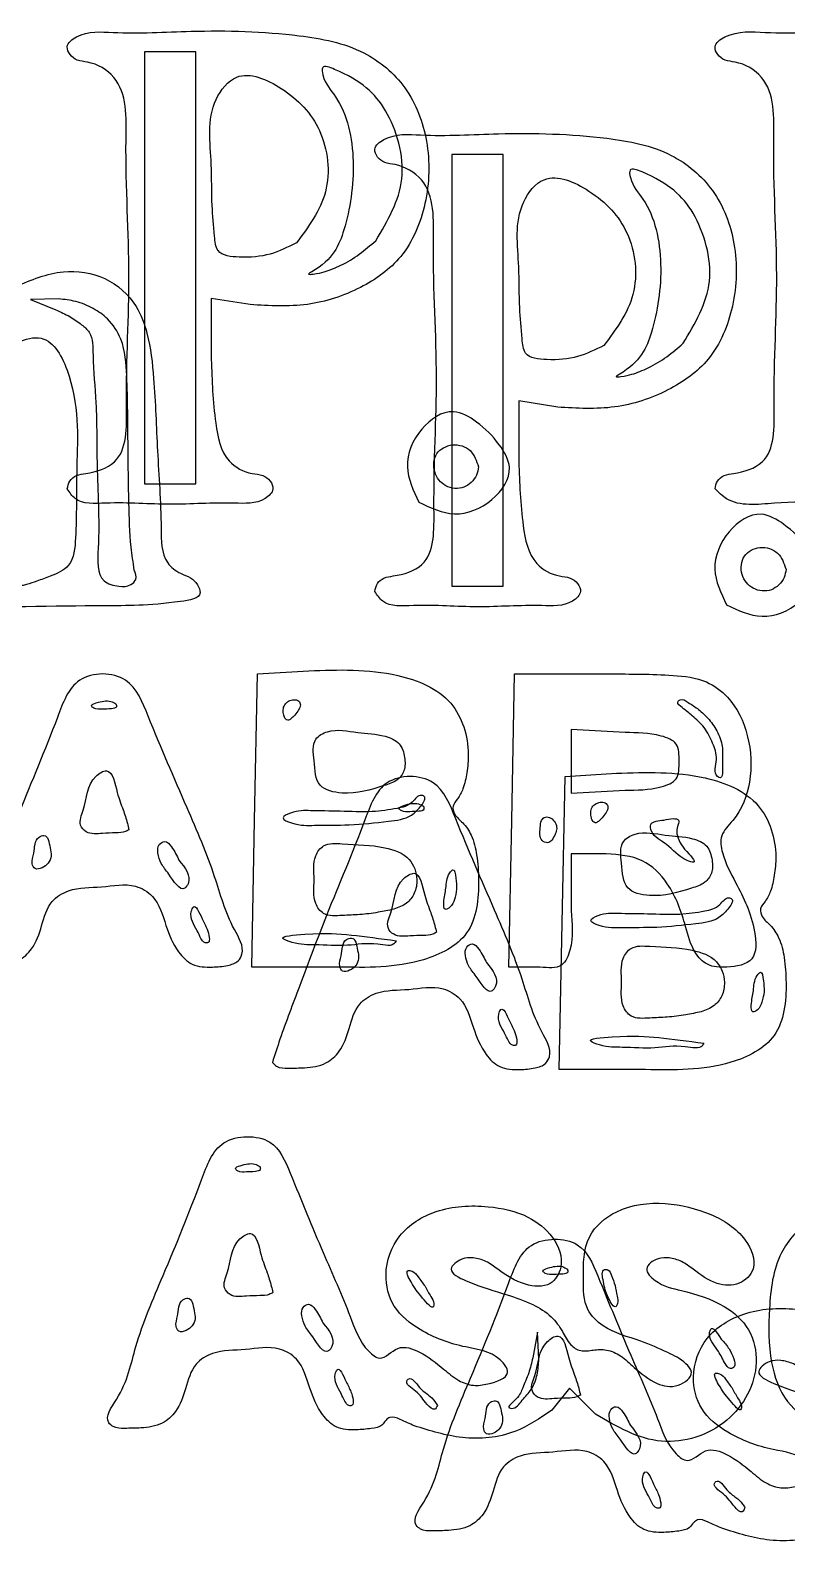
# Model space of a CAD drawing. Extents: x 0.12 to 3.45, y 0.56 to 2.39.
# Drawn here: x 1.7895 to 2.0348, y 1.8879 to 2.3791 of the extents above; entities that cross this region are included whole.
import ezdxf

# ---------------------------------------------------------------- set-up
doc = ezdxf.new("R2010")
doc.units = 0
doc.layers.get('0').update_dxf_attribs({"linetype": 'CONTINUOUS'})

msp = doc.modelspace()

# ---------------------------------------------------------------- linework, layer by layer
at = {"color": 7}
for p, q in [((1.834881, 2.372081), (1.826548, 2.372081)), ((1.826548, 2.372081), (1.826548, 2.302081)), ((1.843214, 2.372081), (1.834881, 2.372081)), ((1.843214, 2.302081), (1.843214, 2.372081)), ((1.934583, 2.338847), (1.926249, 2.338847)), ((1.926249, 2.338847), (1.926249, 2.268847)), ((1.942916, 2.338847), (1.934583, 2.338847)), ((1.942916, 2.268847), (1.942916, 2.338847)), ((1.87584, 2.310146), (1.87584, 2.310146)), ((1.901548, 2.310836), (1.901548, 2.310832)), ((1.826548, 2.302081), (1.826548, 2.232081)), ((1.843214, 2.232081), (1.843214, 2.302081)), ((1.843214, 2.302081), (1.843214, 2.302081)), ((1.798749, 2.291969), (1.789583, 2.291758)), ((1.789583, 2.291758), (1.797822, 2.28847)), ((1.860855, 2.290139), (1.848214, 2.29216)), ((1.848214, 2.29216), (1.848214, 2.272337)), ((1.975541, 2.276912), (1.975541, 2.276912)), ((2.001249, 2.277598), (2.001249, 2.277599)), ((1.926249, 2.268847), (1.926249, 2.198847)), ((1.942916, 2.198847), (1.942916, 2.268847)), ((1.942916, 2.268847), (1.942916, 2.268847)), ((1.960556, 2.256905), (1.947916, 2.258926)), ((1.947916, 2.258926), (1.947916, 2.239104)), ((1.934881, 2.237542), (1.934881, 2.237542)), ((1.801548, 2.230414), (1.801548, 2.230414)), ((1.826548, 2.232081), (1.834881, 2.232081)), ((1.834881, 2.232081), (1.843214, 2.232081)), ((2.011548, 2.230414), (2.011548, 2.230414)), ((1.915548, 2.226081), (1.915548, 2.226081)), ((1.796032, 2.202098), (1.796032, 2.202098)), ((1.823273, 2.20412), (1.823273, 2.20412)), ((2.034583, 2.204308), (2.034583, 2.204308)), ((1.901249, 2.19718), (1.901249, 2.19718)), ((1.926249, 2.198847), (1.934583, 2.198847)), ((1.934583, 2.198847), (1.942916, 2.198847)), ((2.015249, 2.192847), (2.015249, 2.192847)), ((1.863214, 2.170414), (1.879872, 2.171464)), ((1.86229, 2.122914), (1.863214, 2.170414)), ((1.945623, 2.122914), (1.946547, 2.170414)), ((1.946547, 2.170414), (1.977296, 2.170414)), ((1.817312, 2.160761), (1.817312, 2.160761)), ((1.876548, 2.158747), (1.876548, 2.158747)), ((1.982381, 2.151421), (1.964881, 2.152429)), ((1.964881, 2.152429), (1.964881, 2.14208)), ((2.009632, 2.155688), (2.009632, 2.155688)), ((1.964881, 2.14208), (1.964881, 2.131732)), ((1.999881, 2.142081), (1.999881, 2.14208)), ((1.961991, 2.08968), (1.962916, 2.13718)), ((1.962916, 2.13718), (1.979573, 2.13823)), ((1.904223, 2.134227), (1.904223, 2.134227)), ((1.964881, 2.131732), (1.982381, 2.13274)), ((1.916372, 2.127824), (1.916372, 2.127825)), ((1.917013, 2.127528), (1.917013, 2.127528)), ((1.861364, 2.075414), (1.862289, 2.122914)), ((1.862289, 2.122914), (1.86229, 2.122914)), ((1.944698, 2.075414), (1.945623, 2.122914)), ((1.945623, 2.122914), (1.945623, 2.122914)), ((1.976249, 2.125514), (1.976249, 2.125514)), ((1.821548, 2.119916), (1.821548, 2.119916)), ((1.959739, 2.118517), (1.959739, 2.118517)), ((1.795981, 2.114023), (1.795981, 2.114023)), ((2.001669, 2.113601), (2.001669, 2.113601)), ((1.837761, 2.110077), (1.837761, 2.110077)), ((1.97631, 2.11208), (1.964881, 2.11208)), ((1.964881, 2.11208), (1.964881, 2.093747)), ((1.927528, 2.104226), (1.927528, 2.104226)), ((2.003924, 2.100994), (2.003924, 2.100994)), ((1.907381, 2.094181), (1.907381, 2.094181)), ((2.016074, 2.094592), (2.016074, 2.094592)), ((1.845288, 2.090997), (1.845288, 2.090997)), ((1.961066, 2.04218), (1.96199, 2.08968)), ((1.96199, 2.08968), (1.961991, 2.08968)), ((1.908214, 2.083971), (1.908214, 2.083971)), ((1.921249, 2.086683), (1.921249, 2.086683)), ((1.895682, 2.08079), (1.895682, 2.08079)), ((1.88934, 2.075414), (1.861364, 2.075414)), ((1.937463, 2.076844), (1.937463, 2.076844)), ((1.95479, 2.075414), (1.944698, 2.075414)), ((2.02723, 2.070993), (2.02723, 2.070993)), ((2.007083, 2.060948), (2.007083, 2.060948)), ((1.94499, 2.057764), (1.94499, 2.057764)), ((2.007916, 2.050738), (2.007916, 2.050738)), ((1.868043, 2.044469), (1.868043, 2.044469)), ((1.989041, 2.04218), (1.961066, 2.04218)), ((1.863978, 2.010761), (1.863978, 2.010761)), ((1.96368, 1.977528), (1.96368, 1.977528)), ((1.868214, 1.969916), (1.868214, 1.969916)), ((1.917536, 1.971929), (1.917536, 1.971929)), ((1.979146, 1.972212), (1.979146, 1.972212)), ((1.842647, 1.964023), (1.842647, 1.964023)), ((1.884428, 1.960078), (1.884428, 1.960078)), ((1.953973, 1.957081), (1.952441, 1.948747)), ((1.954427, 1.948322), (1.953973, 1.957081)), ((2.013557, 1.954833), (2.013557, 1.954833)), ((1.954427, 1.948322), (1.954427, 1.948322)), ((1.891955, 1.940997), (1.891955, 1.940997)), ((1.964415, 1.93891), (1.958683, 1.931831)), ((1.97283, 1.930495), (1.964415, 1.93891)), ((1.967916, 1.936683), (1.967916, 1.936683)), ((2.017237, 1.938696), (2.017237, 1.938696)), ((1.921548, 1.933339), (1.921548, 1.933339)), ((1.942349, 1.93079), (1.942349, 1.93079)), ((1.914048, 1.926714), (1.914048, 1.926715)), ((1.984129, 1.926844), (1.984129, 1.926844)), ((1.991656, 1.907764), (1.991656, 1.907764)), ((2.021249, 1.900106), (2.021249, 1.900106)), ((2.013749, 1.893481), (2.013749, 1.893481))]:
    msp.add_line(p, q, dxfattribs=at)
for points, knots in [([(1.801548, 2.230414), (1.801728, 2.231301), (1.8021, 2.233127), (1.804551, 2.235049), (1.8098, 2.235595), (1.821167, 2.239083), (1.820207, 2.267145), (1.822565, 2.299812), (1.819923, 2.334478), (1.821167, 2.362346), (1.810316, 2.368758), (1.804825, 2.369092), (1.802333, 2.370946), (1.800802, 2.374434), (1.807017, 2.379094), (1.820791, 2.377736), (1.844986, 2.379271), (1.872212, 2.378573), (1.897122, 2.373949), (1.91251, 2.360954), (1.919365, 2.342744), (1.918773, 2.323199), (1.911469, 2.305254), (1.896445, 2.294688), (1.879338, 2.289053), (1.867068, 2.289774), (1.860855, 2.290139)], [0, 0, 0, 0, 0.002649, 0.005455, 0.008554, 0.018539, 0.036968, 0.079455, 0.123326, 0.144013, 0.153879, 0.157249, 0.160209, 0.162883, 0.167211, 0.179185, 0.204443, 0.23959, 0.261223, 0.278729, 0.297335, 0.317563, 0.33645, 0.352913, 0.370966, 0.389485, 0.389485, 0.389485, 0.389485]), ([(2.011548, 2.230414), (2.011728, 2.231301), (2.0121, 2.233126), (2.014551, 2.235048), (2.0198, 2.235595), (2.031167, 2.239082), (2.030207, 2.267145), (2.032565, 2.299812), (2.029924, 2.334476), (2.031166, 2.362346), (2.020317, 2.368757), (2.014825, 2.369093), (2.012334, 2.370941), (2.010769, 2.374515), (2.017745, 2.379196), (2.032571, 2.377639), (2.059979, 2.379341), (2.090364, 2.378426), (2.117892, 2.374847), (2.134049, 2.362684), (2.14156, 2.34681), (2.142772, 2.329304), (2.13745, 2.319332), (2.134859, 2.314476)], [0, 0, 0, 0, 0.002649, 0.005455, 0.008554, 0.018539, 0.036968, 0.079455, 0.123326, 0.144013, 0.153879, 0.157249, 0.160209, 0.162883, 0.167392, 0.180508, 0.208425, 0.24879, 0.272509, 0.289876, 0.306834, 0.323937, 0.340175, 0.340175, 0.340175, 0.340175]), ([(1.901548, 2.310832), (1.905388, 2.317279), (1.913214, 2.330415), (1.906011, 2.354653), (1.896124, 2.363363), (1.883788, 2.368165), (1.884697, 2.362045), (1.891811, 2.354725), (1.895646, 2.336235), (1.892259, 2.315106), (1.887575, 2.304531), (1.879156, 2.299819), (1.882575, 2.300185), (1.88525, 2.300797), (1.890797, 2.302952), (1.89626, 2.30632), (1.899795, 2.309339), (1.901548, 2.310836)], [0, 0, 0, 0, 0.021834, 0.044487, 0.065747, 0.06966, 0.072045, 0.080197, 0.101972, 0.124279, 0.141481, 0.142698, 0.14417, 0.14786, 0.153598, 0.16059, 0.167467, 0.167467, 0.167467, 0.167467]), ([(1.87584, 2.310146), (1.879733, 2.315363), (1.887719, 2.326063), (1.885253, 2.347365), (1.873169, 2.360134), (1.857178, 2.367236), (1.846183, 2.353358), (1.848608, 2.338196), (1.848221, 2.32324), (1.84919, 2.31436), (1.849771, 2.30609), (1.858754, 2.305268), (1.867107, 2.305855), (1.873008, 2.308755), (1.87584, 2.310146)], [0, 0, 0, 0, 0.019024, 0.039022, 0.057395, 0.07231, 0.082117, 0.10326, 0.116524, 0.126595, 0.131373, 0.138548, 0.148595, 0.157863, 0.157863, 0.157863, 0.157863]), ([(1.901249, 2.19718), (1.90143, 2.198067), (1.901801, 2.199893), (1.904253, 2.201815), (1.909502, 2.202361), (1.920869, 2.205849), (1.919908, 2.233912), (1.922267, 2.266579), (1.919625, 2.301244), (1.920868, 2.329112), (1.910018, 2.335524), (1.904527, 2.335858), (1.902035, 2.337712), (1.900504, 2.3412), (1.906719, 2.34586), (1.920493, 2.344502), (1.944688, 2.346038), (1.971913, 2.345339), (1.996824, 2.340715), (2.012212, 2.327721), (2.019066, 2.30951), (2.018474, 2.289965), (2.011171, 2.27202), (1.996147, 2.261454), (1.97904, 2.255819), (1.966769, 2.25654), (1.960556, 2.256905)], [0, 0, 0, 0, 0.002649, 0.005455, 0.008554, 0.018539, 0.036968, 0.079455, 0.123326, 0.144013, 0.153879, 0.157249, 0.160209, 0.162883, 0.167211, 0.179185, 0.204443, 0.23959, 0.261223, 0.278729, 0.297335, 0.317563, 0.33645, 0.352913, 0.370966, 0.389485, 0.389485, 0.389485, 0.389485]), ([(2.001249, 2.277599), (2.00509, 2.284045), (2.012915, 2.297181), (2.005712, 2.321419), (1.995825, 2.330129), (1.98349, 2.334931), (1.984398, 2.328811), (1.991512, 2.321491), (1.995347, 2.303001), (1.991961, 2.281872), (1.987277, 2.271297), (1.978858, 2.266585), (1.982276, 2.26695), (1.984952, 2.267559), (1.990498, 2.269715), (1.995962, 2.273083), (1.999496, 2.276101), (2.001249, 2.277598)], [0, 0, 0, 0, 0.021834, 0.044488, 0.065747, 0.06966, 0.072045, 0.080197, 0.101972, 0.124279, 0.141481, 0.142698, 0.14417, 0.14786, 0.153598, 0.160589, 0.167466, 0.167466, 0.167466, 0.167466]), ([(1.975541, 2.276912), (1.979435, 2.282129), (1.98742, 2.29283), (1.984955, 2.314131), (1.97287, 2.326901), (1.95688, 2.334002), (1.945885, 2.320125), (1.948309, 2.304962), (1.947923, 2.290006), (1.948892, 2.281126), (1.949472, 2.272857), (1.958455, 2.272035), (1.966809, 2.272622), (1.97271, 2.275521), (1.975541, 2.276912)], [0, 0, 0, 0, 0.019024, 0.039022, 0.057395, 0.072311, 0.082117, 0.10326, 0.116525, 0.126596, 0.131373, 0.138548, 0.148595, 0.157863, 0.157863, 0.157863, 0.157863]), ([(1.784815, 2.296025), (1.789858, 2.298156), (1.799147, 2.302082), (1.81426, 2.299828), (1.82394, 2.291206), (1.828293, 2.279186), (1.830011, 2.263365), (1.830614, 2.242024), (1.832173, 2.22286), (1.831889, 2.20751), (1.837614, 2.203085), (1.841514, 2.201857), (1.843754, 2.19968), (1.845687, 2.19503), (1.829615, 2.192444), (1.806633, 2.192758), (1.759667, 2.191216), (1.718414, 2.194468), (1.688498, 2.190446), (1.679763, 2.196005), (1.677916, 2.19718)], [0, 0, 0, 0, 0.01617, 0.02979, 0.043386, 0.052736, 0.067553, 0.091051, 0.116131, 0.127579, 0.132985, 0.136476, 0.139664, 0.142355, 0.149313, 0.174201, 0.226354, 0.279894, 0.304094, 0.310583, 0.310583, 0.310583, 0.310583]), ([(2.137947, 2.296194), (2.143064, 2.289429), (2.152912, 2.276409), (2.148002, 2.249833), (2.133095, 2.235044), (2.116444, 2.226198), (2.094248, 2.225669), (2.064983, 2.224733), (2.037677, 2.227042), (2.017761, 2.224357), (2.012751, 2.229241), (2.011548, 2.230414)], [0, 0, 0, 0, 0.024428, 0.047007, 0.073632, 0.085069, 0.102731, 0.138923, 0.172511, 0.188079, 0.192998, 0.192998, 0.192998, 0.192998]), ([(1.823273, 2.20412), (1.822897, 2.206588), (1.821799, 2.213801), (1.821478, 2.227184), (1.82119, 2.245706), (1.821145, 2.263302), (1.820187, 2.277847), (1.815408, 2.285347), (1.809931, 2.28908), (1.804527, 2.291416), (1.800614, 2.291791), (1.798749, 2.291969)], [0, 0, 0, 0, 0.007484, 0.021873, 0.04009, 0.062993, 0.075056, 0.082928, 0.088618, 0.094761, 0.10035, 0.10035, 0.10035, 0.10035]), ([(1.797822, 2.28847), (1.799348, 2.287775), (1.802298, 2.286433), (1.805899, 2.283996), (1.809943, 2.280391), (1.809713, 2.270767), (1.811282, 2.256948), (1.810891, 2.235352), (1.812296, 2.218036), (1.810813, 2.200733), (1.817877, 2.198642), (1.821745, 2.198747), (1.824361, 2.201182), (1.823667, 2.203055), (1.823273, 2.20412)], [0, 0, 0, 0, 0.00501, 0.009685, 0.013133, 0.020627, 0.036163, 0.056443, 0.083307, 0.093982, 0.099127, 0.10302, 0.105361, 0.108443, 0.108443, 0.108443, 0.108443]), ([(1.796032, 2.202098), (1.798298, 2.203052), (1.803582, 2.205278), (1.804658, 2.219141), (1.80422, 2.238973), (1.806033, 2.260436), (1.795047, 2.283589), (1.780537, 2.275738), (1.772296, 2.268066), (1.771267, 2.254219), (1.771604, 2.236395), (1.77009, 2.217803), (1.774653, 2.202741), (1.78343, 2.198149), (1.788985, 2.199542), (1.792023, 2.200617), (1.79457, 2.201558), (1.796032, 2.202098)], [0, 0, 0, 0, 0.006899, 0.016089, 0.037182, 0.068565, 0.083161, 0.099305, 0.10649, 0.116935, 0.138246, 0.161502, 0.171974, 0.184101, 0.185621, 0.189091, 0.193767, 0.193767, 0.193767, 0.193767]), ([(1.848214, 2.272337), (1.848457, 2.265574), (1.848852, 2.254553), (1.851753, 2.239658), (1.859772, 2.235329), (1.864834, 2.235097), (1.867425, 2.233244), (1.868901, 2.22987), (1.863928, 2.225304), (1.85202, 2.226287), (1.834664, 2.224793), (1.818388, 2.226386), (1.805045, 2.225173), (1.802326, 2.229249), (1.801548, 2.230414)], [0, 0, 0, 0, 0.020676, 0.033693, 0.042128, 0.045623, 0.048622, 0.05132, 0.055353, 0.065424, 0.08625, 0.107077, 0.117147, 0.12118, 0.12118, 0.12118, 0.12118]), ([(1.915548, 2.226081), (1.913749, 2.229887), (1.91002, 2.237777), (1.915007, 2.250118), (1.925665, 2.257447), (1.935247, 2.251818), (1.941285, 2.24578), (1.946914, 2.236198), (1.939585, 2.22554), (1.927244, 2.220553), (1.919353, 2.224282), (1.915548, 2.226081)], [0, 0, 0, 0, 0.012127, 0.025147, 0.036905, 0.045042, 0.055429, 0.063566, 0.075325, 0.088344, 0.100471, 0.100471, 0.100471, 0.100471]), ([(1.934881, 2.237542), (1.934219, 2.239516), (1.932887, 2.243487), (1.92642, 2.245517), (1.920473, 2.242381), (1.919888, 2.235702), (1.923847, 2.230675), (1.929382, 2.230165), (1.932631, 2.232439), (1.934424, 2.234756), (1.934732, 2.236635), (1.934881, 2.237542)], [0, 0, 0, 0, 0.005946, 0.011963, 0.017706, 0.023688, 0.029437, 0.035315, 0.038179, 0.041094, 0.043815, 0.043815, 0.043815, 0.043815]), ([(1.947916, 2.239104), (1.948158, 2.23234), (1.948553, 2.22132), (1.951455, 2.206425), (1.959473, 2.202096), (1.964535, 2.201863), (1.967126, 2.20001), (1.968603, 2.196637), (1.963629, 2.19207), (1.951721, 2.193053), (1.934365, 2.191559), (1.918089, 2.193152), (1.904747, 2.191939), (1.902027, 2.196015), (1.901249, 2.19718)], [0, 0, 0, 0, 0.020676, 0.033693, 0.042129, 0.045623, 0.048622, 0.05132, 0.055354, 0.065424, 0.08625, 0.107077, 0.117147, 0.12118, 0.12118, 0.12118, 0.12118]), ([(2.015249, 2.192847), (2.013451, 2.196653), (2.009722, 2.204543), (2.014708, 2.216884), (2.025366, 2.224213), (2.034948, 2.218584), (2.040986, 2.212546), (2.046615, 2.202964), (2.039287, 2.192306), (2.026946, 2.187319), (2.019055, 2.191049), (2.015249, 2.192847)], [0, 0, 0, 0, 0.012128, 0.025147, 0.036905, 0.045042, 0.055429, 0.063566, 0.075325, 0.088344, 0.100471, 0.100471, 0.100471, 0.100471]), ([(2.034583, 2.204308), (2.033921, 2.206282), (2.032589, 2.210253), (2.026122, 2.212283), (2.020175, 2.209147), (2.019589, 2.202468), (2.023549, 2.197441), (2.029083, 2.196931), (2.032332, 2.199205), (2.034125, 2.201522), (2.034434, 2.203401), (2.034583, 2.204308)], [0, 0, 0, 0, 0.005946, 0.011963, 0.017706, 0.023688, 0.029437, 0.035315, 0.038179, 0.041094, 0.043815, 0.043815, 0.043815, 0.043815]), ([(1.879872, 2.171464), (1.889449, 2.171801), (1.905465, 2.172365), (1.927547, 2.163461), (1.932131, 2.148143), (1.931202, 2.138632), (1.930205, 2.133623), (1.928397, 2.130141), (1.926189, 2.12772), (1.927132, 2.124383), (1.930171, 2.122113), (1.933052, 2.117761), (1.934528, 2.111235), (1.935236, 2.100639), (1.933725, 2.084983), (1.91328, 2.074924), (1.898576, 2.075225), (1.88934, 2.075414)], [0, 0, 0, 0, 0.028839, 0.048231, 0.065715, 0.071751, 0.077099, 0.080797, 0.083609, 0.086201, 0.089981, 0.094855, 0.101503, 0.109707, 0.127261, 0.14371, 0.171495, 0.171495, 0.171495, 0.171495]), ([(1.768341, 2.077702), (1.769144, 2.080219), (1.771799, 2.088539), (1.7779, 2.104316), (1.786825, 2.128414), (1.795994, 2.149412), (1.802763, 2.168555), (1.813008, 2.171071), (1.823126, 2.168581), (1.830253, 2.150227), (1.839196, 2.129873), (1.849306, 2.106455), (1.853295, 2.090809), (1.859426, 2.081451), (1.856866, 2.076837), (1.853057, 2.075729), (1.848124, 2.075266), (1.841922, 2.075543), (1.836492, 2.081135), (1.833261, 2.089026), (1.830918, 2.097983), (1.822281, 2.103052), (1.812709, 2.100931), (1.803238, 2.101426), (1.795368, 2.096644), (1.793358, 2.088838), (1.790943, 2.081725), (1.785561, 2.076754), (1.779285, 2.075951), (1.774087, 2.075887), (1.770106, 2.075844), (1.768776, 2.077244), (1.768341, 2.077702)], [0, 0, 0, 0, 0.007922, 0.026189, 0.050853, 0.084201, 0.09824, 0.105924, 0.113617, 0.127396, 0.159624, 0.183742, 0.201964, 0.210368, 0.212847, 0.216552, 0.221524, 0.228103, 0.234038, 0.243562, 0.253935, 0.260317, 0.271364, 0.282081, 0.288447, 0.297062, 0.305129, 0.310859, 0.317938, 0.32324, 0.327035, 0.328881, 0.328881, 0.328881, 0.328881]), ([(1.977296, 2.170414), (1.984135, 2.170426), (1.99463, 2.170445), (2.00826, 2.168997), (2.017506, 2.162068), (2.023093, 2.150327), (2.023749, 2.135752), (2.019577, 2.124579), (2.012885, 2.118499), (2.014058, 2.110544), (2.019347, 2.100889), (2.024541, 2.090558), (2.025352, 2.076696), (2.015961, 2.075178), (2.009054, 2.075428), (2.003955, 2.08096), (2.001614, 2.090585), (1.997751, 2.101715), (1.988236, 2.111303), (1.980382, 2.111815), (1.97631, 2.11208)], [0, 0, 0, 0, 0.02064, 0.031674, 0.040071, 0.054075, 0.06918, 0.082743, 0.088883, 0.094333, 0.104899, 0.122015, 0.13083, 0.139331, 0.14574, 0.151204, 0.160239, 0.175282, 0.186294, 0.19815, 0.19815, 0.19815, 0.19815]), ([(1.817312, 2.160761), (1.816793, 2.161066), (1.815608, 2.161764), (1.813199, 2.161692), (1.811463, 2.161223), (1.808843, 2.160327), (1.810718, 2.158767), (1.813035, 2.1591), (1.815223, 2.159011), (1.817737, 2.159418), (1.817426, 2.160399), (1.817312, 2.160761)], [0, 0, 0, 0, 0.00179, 0.004087, 0.00664, 0.00844, 0.009426, 0.012288, 0.015233, 0.016926, 0.017914, 0.017914, 0.017914, 0.017914]), ([(1.876548, 2.158747), (1.876837, 2.15929), (1.87734, 2.160236), (1.876668, 2.161885), (1.874953, 2.162209), (1.873266, 2.161774), (1.871881, 2.160514), (1.871426, 2.15876), (1.871687, 2.157186), (1.872066, 2.155937), (1.873094, 2.155187), (1.874275, 2.156007), (1.87542, 2.157096), (1.87615, 2.158165), (1.876548, 2.158747)], [0, 0, 0, 0, 0.001768, 0.003077, 0.004641, 0.006477, 0.008221, 0.009968, 0.01166, 0.012968, 0.013838, 0.014959, 0.016703, 0.01879, 0.01879, 0.01879, 0.01879]), ([(2.009632, 2.155688), (2.008526, 2.156834), (2.006459, 2.158974), (2.003371, 2.16079), (2.000819, 2.162686), (1.998882, 2.161029), (2.00172, 2.158897), (2.004344, 2.156764), (2.008383, 2.153146), (2.010829, 2.148133), (2.01279, 2.14296), (2.010803, 2.13814), (2.014259, 2.135924), (2.013711, 2.142464), (2.014306, 2.146245), (2.012668, 2.151563), (2.010639, 2.15432), (2.009632, 2.155688)], [0, 0, 0, 0, 0.004683, 0.00875, 0.01148, 0.012533, 0.014854, 0.01902, 0.024471, 0.030219, 0.035647, 0.041226, 0.041858, 0.046663, 0.051515, 0.056737, 0.061881, 0.061881, 0.061881, 0.061881]), ([(1.904223, 2.134227), (1.905757, 2.134692), (1.908482, 2.135519), (1.911207, 2.139165), (1.911059, 2.143522), (1.909656, 2.148417), (1.903291, 2.151019), (1.895473, 2.151086), (1.887655, 2.153085), (1.880637, 2.149124), (1.881776, 2.141867), (1.88196, 2.133377), (1.89321, 2.130795), (1.89989, 2.132877), (1.904223, 2.134227)], [0, 0, 0, 0, 0.00471, 0.008366, 0.012641, 0.017431, 0.02261, 0.031551, 0.041362, 0.045833, 0.052871, 0.061055, 0.068539, 0.082355, 0.082355, 0.082355, 0.082355]), ([(1.999881, 2.14208), (1.999921, 2.14419), (1.999999, 2.148322), (1.991802, 2.151355), (1.986203, 2.151394), (1.982381, 2.151421)], [0, 0, 0, 0, 0.005716, 0.011193, 0.022973, 0.022973, 0.022973, 0.022973]), ([(1.982381, 2.13274), (1.986203, 2.132767), (1.991802, 2.132806), (1.999999, 2.135839), (1.999921, 2.139971), (1.999881, 2.142081)], [0, 0, 0, 0, 0.01178, 0.017256, 0.022973, 0.022973, 0.022973, 0.022973]), ([(1.821548, 2.119916), (1.82138, 2.12061), (1.820858, 2.122773), (1.819526, 2.126914), (1.81745, 2.131903), (1.816011, 2.140843), (1.807667, 2.135604), (1.808152, 2.128566), (1.804895, 2.121985), (1.808191, 2.118205), (1.812737, 2.118829), (1.816851, 2.11889), (1.819872, 2.118971), (1.821164, 2.1197), (1.821548, 2.119916)], [0, 0, 0, 0, 0.002148, 0.006698, 0.012669, 0.020539, 0.024324, 0.036108, 0.040989, 0.043833, 0.049178, 0.053491, 0.056594, 0.057907, 0.057907, 0.057907, 0.057907]), ([(1.868043, 2.044469), (1.868846, 2.046986), (1.8715, 2.055306), (1.877602, 2.071083), (1.886527, 2.095181), (1.895696, 2.116179), (1.902464, 2.135321), (1.91271, 2.137837), (1.922827, 2.135348), (1.929955, 2.116994), (1.938898, 2.09664), (1.949007, 2.073222), (1.952997, 2.057576), (1.959128, 2.048218), (1.956568, 2.043604), (1.952758, 2.042496), (1.947826, 2.042033), (1.941624, 2.04231), (1.936194, 2.047902), (1.932963, 2.055793), (1.930619, 2.06475), (1.921982, 2.069819), (1.912411, 2.067698), (1.902939, 2.068193), (1.895069, 2.063411), (1.893059, 2.055605), (1.890644, 2.048492), (1.885263, 2.043521), (1.878987, 2.042718), (1.873788, 2.042654), (1.869808, 2.04261), (1.868478, 2.044011), (1.868043, 2.044469)], [0, 0, 0, 0, 0.007922, 0.026189, 0.050853, 0.084201, 0.09824, 0.105924, 0.113617, 0.127396, 0.159624, 0.183742, 0.201964, 0.210368, 0.212847, 0.216552, 0.221524, 0.228103, 0.234038, 0.243562, 0.253935, 0.260317, 0.271364, 0.282081, 0.288447, 0.297062, 0.305129, 0.310859, 0.317938, 0.32324, 0.327035, 0.328881, 0.328881, 0.328881, 0.328881]), ([(1.979573, 2.13823), (1.98915, 2.138567), (2.005167, 2.139132), (2.027249, 2.130228), (2.031833, 2.11491), (2.030903, 2.105399), (2.029907, 2.10039), (2.028099, 2.096908), (2.025891, 2.094486), (2.026833, 2.09115), (2.029872, 2.08888), (2.032754, 2.084527), (2.034229, 2.078002), (2.034937, 2.067405), (2.033427, 2.05175), (2.012982, 2.041691), (1.998278, 2.041991), (1.989041, 2.04218)], [0, 0, 0, 0, 0.028839, 0.048231, 0.065715, 0.071751, 0.077099, 0.080797, 0.083609, 0.086201, 0.089981, 0.094855, 0.101503, 0.109707, 0.127261, 0.14371, 0.171495, 0.171495, 0.171495, 0.171495]), ([(1.916372, 2.127825), (1.91715, 2.129003), (1.918168, 2.130544), (1.9153, 2.13152), (1.913249, 2.127849), (1.907557, 2.126579), (1.899669, 2.125489), (1.890358, 2.126021), (1.88113, 2.126006), (1.875624, 2.126312), (1.870194, 2.123646), (1.876423, 2.121143), (1.882529, 2.121485), (1.89367, 2.121282), (1.903772, 2.122449), (1.912614, 2.123492), (1.915361, 2.126658), (1.916372, 2.127824)], [0, 0, 0, 0, 0.003056, 0.004, 0.007663, 0.01298, 0.021115, 0.031555, 0.041159, 0.047679, 0.050536, 0.053687, 0.061196, 0.072439, 0.085172, 0.092924, 0.097442, 0.097442, 0.097442, 0.097442]), ([(1.917013, 2.127528), (1.916494, 2.127833), (1.915309, 2.128531), (1.912901, 2.128459), (1.911165, 2.127989), (1.908544, 2.127094), (1.91042, 2.125533), (1.912736, 2.125867), (1.914925, 2.125778), (1.917439, 2.126184), (1.917128, 2.127166), (1.917013, 2.127528)], [0, 0, 0, 0, 0.00179, 0.004087, 0.00664, 0.00844, 0.009426, 0.012288, 0.015233, 0.016926, 0.017914, 0.017914, 0.017914, 0.017914]), ([(1.976249, 2.125514), (1.976538, 2.126057), (1.977042, 2.127003), (1.976369, 2.128652), (1.974654, 2.128976), (1.972967, 2.128541), (1.971582, 2.127281), (1.971127, 2.125526), (1.971389, 2.123953), (1.971768, 2.122704), (1.972795, 2.121953), (1.973977, 2.122774), (1.975122, 2.123863), (1.975852, 2.124932), (1.976249, 2.125514)], [0, 0, 0, 0, 0.001768, 0.003077, 0.004641, 0.006477, 0.008221, 0.009968, 0.01166, 0.012968, 0.013838, 0.014959, 0.016703, 0.01879, 0.01879, 0.01879, 0.01879]), ([(1.959739, 2.118517), (1.959982, 2.119127), (1.960471, 2.120354), (1.959807, 2.122363), (1.958497, 2.123783), (1.956506, 2.1244), (1.95498, 2.122764), (1.954913, 2.12007), (1.954382, 2.116701), (1.958042, 2.115055), (1.959057, 2.117127), (1.959739, 2.118517)], [0, 0, 0, 0, 0.001917, 0.003857, 0.005924, 0.007665, 0.009315, 0.011692, 0.015911, 0.017766, 0.021549, 0.021549, 0.021549, 0.021549]), ([(2.001669, 2.113601), (2.001033, 2.11452), (1.999836, 2.116249), (1.998915, 2.119196), (1.999481, 2.121214), (2.000091, 2.12335), (1.99733, 2.123684), (1.99491, 2.122832), (1.990193, 2.122804), (1.991142, 2.117647), (1.996984, 2.115213), (1.999754, 2.110727), (2.006289, 2.10872), (2.003582, 2.11158), (2.001669, 2.113601)], [0, 0, 0, 0, 0.003375, 0.006351, 0.008654, 0.01004, 0.011769, 0.014891, 0.019363, 0.021477, 0.02798, 0.036473, 0.038584, 0.043662, 0.043662, 0.043662, 0.043662]), ([(1.795981, 2.114023), (1.795645, 2.115994), (1.795184, 2.118694), (1.790778, 2.117171), (1.791143, 2.112808), (1.789713, 2.109548), (1.790988, 2.106774), (1.793593, 2.107541), (1.795511, 2.108931), (1.796569, 2.111462), (1.796181, 2.113153), (1.795981, 2.114023)], [0, 0, 0, 0, 0.004515, 0.006182, 0.011698, 0.015159, 0.016959, 0.019276, 0.021755, 0.024243, 0.026872, 0.026872, 0.026872, 0.026872]), ([(2.003924, 2.100994), (2.005458, 2.101459), (2.008183, 2.102286), (2.010908, 2.105932), (2.01076, 2.110289), (2.009357, 2.115184), (2.002992, 2.117786), (1.995175, 2.117853), (1.987357, 2.119852), (1.980338, 2.115891), (1.981478, 2.108634), (1.981662, 2.100144), (1.992912, 2.097562), (1.999592, 2.099644), (2.003924, 2.100994)], [0, 0, 0, 0, 0.00471, 0.008366, 0.012641, 0.017431, 0.02261, 0.031551, 0.041362, 0.045833, 0.052871, 0.061055, 0.068539, 0.082354, 0.082354, 0.082354, 0.082354]), ([(1.837761, 2.110077), (1.837068, 2.111493), (1.83599, 2.113695), (1.833458, 2.116761), (1.830814, 2.115072), (1.83078, 2.112062), (1.831944, 2.108604), (1.834851, 2.105425), (1.838494, 2.099001), (1.84225, 2.104528), (1.839781, 2.107581), (1.837761, 2.110077)], [0, 0, 0, 0, 0.004992, 0.007765, 0.009795, 0.012539, 0.016141, 0.020314, 0.027225, 0.029047, 0.03722, 0.03722, 0.03722, 0.03722]), ([(1.907381, 2.094181), (1.908854, 2.094698), (1.911629, 2.095671), (1.914434, 2.099346), (1.915351, 2.104577), (1.912838, 2.111627), (1.902609, 2.115099), (1.893642, 2.115031), (1.884834, 2.115865), (1.880919, 2.110421), (1.881956, 2.103747), (1.880922, 2.097074), (1.884827, 2.091627), (1.890698, 2.0922), (1.896455, 2.092333), (1.902076, 2.09303), (1.90571, 2.093818), (1.907381, 2.094181)], [0, 0, 0, 0, 0.004596, 0.008655, 0.013147, 0.020173, 0.02893, 0.042741, 0.048825, 0.052987, 0.060703, 0.068418, 0.072579, 0.078664, 0.084317, 0.09035, 0.095486, 0.095486, 0.095486, 0.095486]), ([(1.921249, 2.086683), (1.921082, 2.087377), (1.92056, 2.08954), (1.919228, 2.093681), (1.917151, 2.098669), (1.915713, 2.10761), (1.907369, 2.102371), (1.907853, 2.095333), (1.904596, 2.088752), (1.907892, 2.084972), (1.912439, 2.085596), (1.916552, 2.085657), (1.919574, 2.085738), (1.920865, 2.086466), (1.921249, 2.086683)], [0, 0, 0, 0, 0.002148, 0.006698, 0.012669, 0.020539, 0.024324, 0.036108, 0.040989, 0.043833, 0.049178, 0.053491, 0.056594, 0.057907, 0.057907, 0.057907, 0.057907]), ([(1.927528, 2.104226), (1.927354, 2.105677), (1.927093, 2.107849), (1.924425, 2.104759), (1.924531, 2.100919), (1.923553, 2.097646), (1.923591, 2.093501), (1.926257, 2.095037), (1.927165, 2.097407), (1.927961, 2.100706), (1.927674, 2.10304), (1.927528, 2.104226)], [0, 0, 0, 0, 0.00291, 0.004358, 0.009472, 0.01429, 0.016428, 0.018113, 0.020981, 0.024435, 0.028001, 0.028001, 0.028001, 0.028001]), ([(2.016074, 2.094592), (2.016852, 2.095769), (2.01787, 2.097311), (2.015002, 2.098288), (2.012951, 2.094616), (2.007258, 2.093346), (1.99937, 2.092256), (1.990059, 2.092789), (1.980831, 2.092774), (1.975326, 2.09308), (1.969896, 2.090414), (1.976125, 2.08791), (1.982231, 2.088253), (1.993372, 2.088049), (2.003473, 2.089216), (2.012316, 2.090259), (2.015062, 2.093426), (2.016074, 2.094592)], [0, 0, 0, 0, 0.003056, 0.004, 0.007663, 0.01298, 0.021114, 0.031555, 0.041159, 0.047679, 0.050536, 0.053686, 0.061196, 0.072439, 0.085172, 0.092924, 0.097442, 0.097442, 0.097442, 0.097442]), ([(1.845288, 2.090997), (1.84425, 2.093344), (1.842868, 2.096466), (1.84089, 2.09152), (1.843224, 2.088293), (1.844672, 2.084984), (1.845757, 2.083201), (1.84769, 2.083161), (1.847586, 2.085578), (1.84687, 2.087934), (1.845857, 2.089895), (1.845288, 2.090997)], [0, 0, 0, 0, 0.004842, 0.00644, 0.012925, 0.015738, 0.017642, 0.018714, 0.020361, 0.023198, 0.026831, 0.026831, 0.026831, 0.026831]), ([(1.964881, 2.093747), (1.965279, 2.089539), (1.965845, 2.08354), (1.962166, 2.07462), (1.957453, 2.075127), (1.95479, 2.075414)], [0, 0, 0, 0, 0.012841, 0.018304, 0.025407, 0.025407, 0.025407, 0.025407]), ([(1.908214, 2.083971), (1.903061, 2.084651), (1.89259, 2.086034), (1.884249, 2.086579), (1.868873, 2.085346), (1.876395, 2.082531), (1.882545, 2.082782), (1.892483, 2.081974), (1.900119, 2.083678), (1.907151, 2.081778), (1.90811, 2.083755), (1.908214, 2.083971)], [0, 0, 0, 0, 0.014668, 0.0298, 0.036929, 0.040033, 0.047557, 0.058051, 0.067866, 0.07358, 0.074282, 0.074282, 0.074282, 0.074282]), ([(1.895682, 2.08079), (1.895346, 2.082761), (1.894886, 2.085461), (1.890479, 2.083938), (1.890844, 2.079575), (1.889414, 2.076315), (1.890689, 2.073541), (1.893294, 2.074308), (1.895212, 2.075698), (1.896271, 2.078228), (1.895882, 2.07992), (1.895682, 2.08079)], [0, 0, 0, 0, 0.004515, 0.006183, 0.011698, 0.015159, 0.016959, 0.019276, 0.021755, 0.024243, 0.026872, 0.026872, 0.026872, 0.026872]), ([(1.937463, 2.076844), (1.936769, 2.07826), (1.935691, 2.080462), (1.933159, 2.083528), (1.930516, 2.081839), (1.930481, 2.078829), (1.931645, 2.075371), (1.934552, 2.072192), (1.938195, 2.065768), (1.941952, 2.071295), (1.939482, 2.074348), (1.937463, 2.076844)], [0, 0, 0, 0, 0.004992, 0.007765, 0.009795, 0.012539, 0.016141, 0.020314, 0.027225, 0.029047, 0.03722, 0.03722, 0.03722, 0.03722]), ([(2.007083, 2.060948), (2.008556, 2.061465), (2.01133, 2.062438), (2.014135, 2.066113), (2.015052, 2.071343), (2.012539, 2.078394), (2.002311, 2.081866), (1.993343, 2.0818), (1.984536, 2.08263), (1.98062, 2.077188), (1.981657, 2.070513), (1.980623, 2.063841), (1.984529, 2.058394), (1.9904, 2.058967), (1.996156, 2.059103), (2.001778, 2.059797), (2.005412, 2.060586), (2.007083, 2.060948)], [0, 0, 0, 0, 0.004596, 0.008655, 0.013147, 0.020173, 0.02893, 0.042741, 0.048825, 0.052987, 0.060702, 0.068417, 0.072578, 0.078663, 0.084316, 0.090349, 0.095485, 0.095485, 0.095485, 0.095485]), ([(2.02723, 2.070993), (2.027056, 2.072443), (2.026795, 2.074616), (2.024127, 2.071526), (2.024233, 2.067686), (2.023255, 2.064413), (2.023293, 2.060268), (2.025958, 2.061804), (2.026867, 2.064174), (2.027663, 2.067473), (2.027376, 2.069807), (2.02723, 2.070993)], [0, 0, 0, 0, 0.00291, 0.004358, 0.009472, 0.01429, 0.016428, 0.018113, 0.020981, 0.024435, 0.028001, 0.028001, 0.028001, 0.028001]), ([(1.94499, 2.057764), (1.943951, 2.060111), (1.94257, 2.063233), (1.940592, 2.058287), (1.942925, 2.05506), (1.944374, 2.051751), (1.945458, 2.049968), (1.947392, 2.049927), (1.947287, 2.052345), (1.946572, 2.054701), (1.945559, 2.056662), (1.94499, 2.057764)], [0, 0, 0, 0, 0.004842, 0.00644, 0.012925, 0.015738, 0.017642, 0.018714, 0.020361, 0.023198, 0.026832, 0.026832, 0.026832, 0.026832]), ([(2.007916, 2.050738), (2.002762, 2.051418), (1.992291, 2.052801), (1.98395, 2.053346), (1.968575, 2.052113), (1.976097, 2.049297), (1.982247, 2.049549), (1.992185, 2.048741), (1.999821, 2.050446), (2.006852, 2.048545), (2.007811, 2.050522), (2.007916, 2.050738)], [0, 0, 0, 0, 0.014668, 0.0298, 0.036929, 0.040033, 0.047557, 0.058051, 0.067866, 0.07358, 0.074282, 0.074282, 0.074282, 0.074282]), ([(1.914048, 1.926715), (1.912568, 1.927383), (1.910107, 1.928496), (1.906609, 1.930034), (1.904664, 1.928487), (1.903439, 1.926312), (1.899571, 1.925744), (1.894785, 1.925258), (1.888581, 1.925546), (1.883162, 1.931134), (1.879927, 1.939027), (1.877584, 1.947983), (1.868947, 1.953053), (1.859376, 1.950932), (1.849904, 1.951426), (1.842035, 1.946644), (1.840024, 1.938838), (1.837611, 1.931726), (1.832222, 1.926753), (1.825975, 1.925956), (1.820698, 1.925876), (1.816887, 1.925867), (1.813134, 1.929121), (1.820845, 1.939029), (1.823414, 1.954077), (1.834009, 1.97856), (1.842583, 1.999398), (1.849509, 2.018716), (1.859735, 2.020955), (1.869391, 2.019172), (1.876186, 2.003061), (1.883501, 1.984655), (1.892448, 1.965147), (1.896461, 1.952944), (1.90364, 1.947097), (1.908599, 1.953542), (1.916936, 1.950485), (1.922694, 1.945896), (1.927912, 1.941327), (1.933203, 1.939455), (1.938444, 1.940259), (1.946372, 1.942791), (1.940093, 1.95095), (1.929356, 1.951946), (1.91697, 1.956469), (1.906668, 1.96459), (1.903695, 1.976695), (1.90826, 1.98957), (1.921764, 1.997717), (1.936853, 1.998533), (1.950399, 1.995609), (1.95944, 1.988519), (1.963119, 1.979289), (1.958226, 1.97129), (1.948845, 1.97221), (1.942586, 1.976292), (1.937517, 1.980204), (1.933314, 1.981303), (1.929219, 1.981163), (1.923854, 1.976917), (1.934603, 1.97186), (1.942266, 1.969864), (1.952119, 1.966495), (1.958455, 1.962642), (1.96207, 1.957654), (1.964102, 1.953128), (1.968018, 1.950546), (1.972165, 1.951363), (1.976637, 1.95162), (1.981374, 1.949436), (1.986082, 1.944874), (1.991843, 1.940192), (1.999159, 1.938635), (2.005318, 1.943302), (2.001218, 1.948094), (1.99552, 1.950798), (1.986451, 1.954913), (1.97658, 1.957158), (1.968891, 1.964834), (1.968875, 1.975658), (1.968811, 1.988205), (1.980486, 1.998099), (1.995276, 1.999675), (2.010095, 1.996067), (2.02115, 1.989189), (2.025884, 1.978242), (2.019474, 1.971815), (2.011271, 1.97235), (2.005678, 1.976565), (2.000902, 1.980112), (1.996852, 1.981308), (1.992743, 1.9812), (1.987755, 1.977755), (1.993527, 1.972097), (2.002352, 1.970346), (2.013833, 1.966871), (2.023414, 1.958444), (2.026552, 1.943664), (2.01698, 1.925925), (1.993235, 1.918496), (1.979725, 1.92644), (1.97283, 1.930495)], [0, 0, 0, 0, 0.005062, 0.00842, 0.009965, 0.012023, 0.015665, 0.020538, 0.027117, 0.033052, 0.042576, 0.052949, 0.059331, 0.070378, 0.081095, 0.087461, 0.096076, 0.104143, 0.109873, 0.116952, 0.122254, 0.126049, 0.127895, 0.135817, 0.154083, 0.178748, 0.212195, 0.226198, 0.233967, 0.241561, 0.253649, 0.281481, 0.303943, 0.316764, 0.320902, 0.327597, 0.334703, 0.344242, 0.350381, 0.355396, 0.360122, 0.367516, 0.372269, 0.384168, 0.39996, 0.411315, 0.42182, 0.435179, 0.449389, 0.4663, 0.479641, 0.489971, 0.499966, 0.506249, 0.51427, 0.524457, 0.529028, 0.533298, 0.537034, 0.541709, 0.547897, 0.561981, 0.57081, 0.578024, 0.583945, 0.588966, 0.592785, 0.596857, 0.601157, 0.606108, 0.611871, 0.620899, 0.627813, 0.633801, 0.63707, 0.643971, 0.653429, 0.666613, 0.673909, 0.683845, 0.69776, 0.709666, 0.725647, 0.74082, 0.754664, 0.764336, 0.770867, 0.777918, 0.787041, 0.791507, 0.795744, 0.799262, 0.80423, 0.808851, 0.818012, 0.832808, 0.843721, 0.854562, 0.875583, 0.897762, 0.920883, 0.920883, 0.920883, 0.920883]), ([(1.863978, 2.010761), (1.86346, 2.011066), (1.862275, 2.011764), (1.859866, 2.011692), (1.85813, 2.011223), (1.855509, 2.010327), (1.857385, 2.008767), (1.859702, 2.0091), (1.86189, 2.009011), (1.864404, 2.009418), (1.864093, 2.010399), (1.863978, 2.010761)], [0, 0, 0, 0, 0.00179, 0.004087, 0.00664, 0.00844, 0.009426, 0.012288, 0.015233, 0.016926, 0.017914, 0.017914, 0.017914, 0.017914]), ([(2.044947, 1.926362), (2.041308, 1.928808), (2.033806, 1.933851), (2.02876, 1.948539), (2.028879, 1.964952), (2.030866, 1.982051), (2.042715, 1.995438), (2.057153, 1.997585), (2.068954, 1.99918), (2.078271, 1.996188), (2.084714, 1.989324), (2.091733, 1.982452), (2.095061, 1.971982), (2.094778, 1.960446), (2.095048, 1.948919), (2.091837, 1.938681), (2.08429, 1.930496), (2.073793, 1.922998), (2.058775, 1.920938), (2.049682, 1.924504), (2.044947, 1.926362)], [0, 0, 0, 0, 0.012846, 0.026486, 0.044068, 0.062443, 0.076589, 0.093961, 0.10459, 0.112138, 0.122186, 0.132411, 0.141206, 0.154119, 0.166947, 0.175655, 0.185472, 0.199783, 0.213652, 0.228723, 0.228723, 0.228723, 0.228723]), ([(1.868214, 1.969916), (1.868047, 1.97061), (1.867525, 1.972773), (1.866193, 1.976914), (1.864116, 1.981903), (1.862678, 1.990843), (1.854334, 1.985604), (1.854818, 1.978566), (1.851561, 1.971985), (1.854858, 1.968205), (1.859404, 1.968829), (1.863517, 1.96889), (1.866539, 1.96897), (1.867831, 1.969699), (1.868214, 1.969916)], [0, 0, 0, 0, 0.002148, 0.006698, 0.012669, 0.020539, 0.024324, 0.036108, 0.040989, 0.043833, 0.049178, 0.053491, 0.056594, 0.057907, 0.057907, 0.057907, 0.057907]), ([(2.013749, 1.893481), (2.01227, 1.89415), (2.009808, 1.895262), (2.006311, 1.896801), (2.004366, 1.895253), (2.00314, 1.893078), (1.999273, 1.892511), (1.994486, 1.892024), (1.988283, 1.892313), (1.982864, 1.897901), (1.979628, 1.905793), (1.977286, 1.91475), (1.968649, 1.919819), (1.959077, 1.917698), (1.949606, 1.918193), (1.941736, 1.913411), (1.939725, 1.905605), (1.937313, 1.898492), (1.931924, 1.89352), (1.925677, 1.892723), (1.9204, 1.892643), (1.916588, 1.892634), (1.912836, 1.895887), (1.920546, 1.905796), (1.923115, 1.920844), (1.933711, 1.945327), (1.942284, 1.966164), (1.949211, 1.985482), (1.959436, 1.987722), (1.969092, 1.985938), (1.975887, 1.969828), (1.983203, 1.951421), (1.992149, 1.931914), (1.996162, 1.91971), (2.003342, 1.913864), (2.008301, 1.920309), (2.016637, 1.917252), (2.022395, 1.912663), (2.027614, 1.908094), (2.032904, 1.906222), (2.038146, 1.907025), (2.046074, 1.909558), (2.039794, 1.917716), (2.029058, 1.918713), (2.016672, 1.923236), (2.00637, 1.931356), (2.003397, 1.943462), (2.007961, 1.956336), (2.021465, 1.964484), (2.036554, 1.9653), (2.050101, 1.962375), (2.059141, 1.955286), (2.06282, 1.946056), (2.057927, 1.938057), (2.048546, 1.938977), (2.042287, 1.943059), (2.037218, 1.946971), (2.033015, 1.948069), (2.02892, 1.947929), (2.023556, 1.943684), (2.034304, 1.938627), (2.041967, 1.93663), (2.05182, 1.933262), (2.058156, 1.929409), (2.061771, 1.924421), (2.063804, 1.919895), (2.06772, 1.917313), (2.071866, 1.91813), (2.076339, 1.918387), (2.081076, 1.916203), (2.085784, 1.911641), (2.091545, 1.906959), (2.098861, 1.905401), (2.105019, 1.910069), (2.100919, 1.914861), (2.095221, 1.917565), (2.086152, 1.92168), (2.076281, 1.923925), (2.068593, 1.931601), (2.068576, 1.942425), (2.068512, 1.954971), (2.080188, 1.964866), (2.094977, 1.966441), (2.109796, 1.962834), (2.120851, 1.955956), (2.125585, 1.945009), (2.119175, 1.938581), (2.110973, 1.939117), (2.105379, 1.943332), (2.100603, 1.946879), (2.096554, 1.948075), (2.092445, 1.947967), (2.087456, 1.944522), (2.093228, 1.938864), (2.102053, 1.937113), (2.113535, 1.933638), (2.123115, 1.925211), (2.126253, 1.91043), (2.116681, 1.892691), (2.092937, 1.885263), (2.079427, 1.893207), (2.072532, 1.897262)], [0, 0, 0, 0, 0.005062, 0.00842, 0.009965, 0.012023, 0.015665, 0.020538, 0.027117, 0.033052, 0.042576, 0.052949, 0.059331, 0.070378, 0.081095, 0.08746, 0.096076, 0.104143, 0.109873, 0.116951, 0.122254, 0.126049, 0.127895, 0.135816, 0.154083, 0.178748, 0.212195, 0.226198, 0.233967, 0.241561, 0.253649, 0.281481, 0.303943, 0.316764, 0.320902, 0.327597, 0.334703, 0.344242, 0.350381, 0.355396, 0.360122, 0.367516, 0.372269, 0.384168, 0.39996, 0.411315, 0.42182, 0.435179, 0.449389, 0.4663, 0.479641, 0.489971, 0.499966, 0.506249, 0.51427, 0.524458, 0.529028, 0.533298, 0.537034, 0.541709, 0.547897, 0.561981, 0.57081, 0.578024, 0.583945, 0.588966, 0.592785, 0.596857, 0.601157, 0.606108, 0.611871, 0.620899, 0.627813, 0.633801, 0.63707, 0.643971, 0.653429, 0.666613, 0.673909, 0.683845, 0.69776, 0.709666, 0.725647, 0.74082, 0.754664, 0.764336, 0.770867, 0.777918, 0.787041, 0.791507, 0.795744, 0.799262, 0.80423, 0.808851, 0.818011, 0.832808, 0.843721, 0.854561, 0.875583, 0.897762, 0.920883, 0.920883, 0.920883, 0.920883]), ([(1.917536, 1.971929), (1.916787, 1.972956), (1.91551, 1.974707), (1.913981, 1.97682), (1.91078, 1.977386), (1.914034, 1.971385), (1.91532, 1.969843), (1.920265, 1.963885), (1.920511, 1.966979), (1.919144, 1.968969), (1.918137, 1.970822), (1.917536, 1.971929)], [0, 0, 0, 0, 0.003816, 0.006507, 0.007798, 0.011566, 0.018038, 0.022494, 0.023392, 0.025937, 0.029715, 0.029715, 0.029715, 0.029715]), ([(1.96368, 1.977528), (1.963161, 1.977833), (1.961976, 1.978531), (1.959567, 1.978459), (1.957832, 1.977989), (1.955211, 1.977094), (1.957086, 1.975533), (1.959403, 1.975867), (1.961592, 1.975778), (1.964105, 1.976184), (1.963795, 1.977166), (1.96368, 1.977528)], [0, 0, 0, 0, 0.00179, 0.004087, 0.00664, 0.00844, 0.009426, 0.012288, 0.015233, 0.016926, 0.017914, 0.017914, 0.017914, 0.017914]), ([(1.979146, 1.972212), (1.978786, 1.973243), (1.97819, 1.974949), (1.977341, 1.977331), (1.974463, 1.977589), (1.975686, 1.972015), (1.976111, 1.969625), (1.97905, 1.964262), (1.980272, 1.966868), (1.979753, 1.96912), (1.979371, 1.971067), (1.979146, 1.972212)], [0, 0, 0, 0, 0.003389, 0.005611, 0.006693, 0.010606, 0.016214, 0.019841, 0.020894, 0.023339, 0.026833, 0.026833, 0.026833, 0.026833]), ([(1.842647, 1.964023), (1.842311, 1.965995), (1.841851, 1.968694), (1.837444, 1.967172), (1.837809, 1.962808), (1.836379, 1.959548), (1.837655, 1.956775), (1.840259, 1.957541), (1.842178, 1.958932), (1.843236, 1.961462), (1.842847, 1.963154), (1.842647, 1.964023)], [0, 0, 0, 0, 0.004515, 0.006182, 0.011698, 0.015159, 0.016959, 0.019276, 0.021755, 0.024243, 0.026872, 0.026872, 0.026872, 0.026872]), ([(1.884428, 1.960078), (1.883735, 1.961493), (1.882656, 1.963695), (1.880124, 1.966761), (1.877481, 1.965072), (1.877447, 1.962063), (1.87861, 1.958604), (1.881517, 1.955425), (1.885161, 1.949001), (1.888917, 1.954528), (1.886447, 1.957581), (1.884428, 1.960078)], [0, 0, 0, 0, 0.004992, 0.007765, 0.009795, 0.012539, 0.016141, 0.020314, 0.027225, 0.029047, 0.03722, 0.03722, 0.03722, 0.03722]), ([(1.967916, 1.936683), (1.967748, 1.937377), (1.967226, 1.93954), (1.965894, 1.943681), (1.963818, 1.948669), (1.96238, 1.95761), (1.954035, 1.952371), (1.95452, 1.945333), (1.951263, 1.938752), (1.954559, 1.934972), (1.959105, 1.935596), (1.963219, 1.935657), (1.96624, 1.935738), (1.967532, 1.936466), (1.967916, 1.936683)], [0, 0, 0, 0, 0.002148, 0.006698, 0.012669, 0.020539, 0.024324, 0.036108, 0.040989, 0.043833, 0.049178, 0.053491, 0.056594, 0.057907, 0.057907, 0.057907, 0.057907]), ([(2.013557, 1.954833), (2.012196, 1.956921), (2.01053, 1.959475), (2.009144, 1.955068), (2.012426, 1.95167), (2.014152, 1.948056), (2.015958, 1.944807), (2.018457, 1.945964), (2.017503, 1.948911), (2.016222, 1.951816), (2.014487, 1.95378), (2.013557, 1.954833)], [0, 0, 0, 0, 0.004647, 0.005684, 0.011944, 0.016585, 0.019345, 0.020661, 0.023197, 0.026762, 0.030883, 0.030883, 0.030883, 0.030883]), ([(1.891955, 1.940997), (1.890916, 1.943345), (1.889535, 1.946467), (1.887557, 1.941521), (1.88989, 1.938294), (1.891339, 1.934984), (1.892424, 1.933202), (1.894357, 1.933161), (1.894252, 1.935578), (1.893537, 1.937934), (1.892524, 1.939896), (1.891955, 1.940997)], [0, 0, 0, 0, 0.004842, 0.00644, 0.012925, 0.015738, 0.017642, 0.018714, 0.020361, 0.023198, 0.026831, 0.026831, 0.026831, 0.026831]), ([(1.952441, 1.948747), (1.952073, 1.947118), (1.951329, 1.943824), (1.949144, 1.939186), (1.948116, 1.935855), (1.943761, 1.932677), (1.946963, 1.932062), (1.94906, 1.935297), (1.952297, 1.938405), (1.954114, 1.943238), (1.954323, 1.946637), (1.954427, 1.948322)], [0, 0, 0, 0, 0.005052, 0.010218, 0.014462, 0.018066, 0.018651, 0.023038, 0.027574, 0.032735, 0.037809, 0.037809, 0.037809, 0.037809]), ([(1.921548, 1.933339), (1.921296, 1.933767), (1.920544, 1.935046), (1.918419, 1.937025), (1.915602, 1.938669), (1.913153, 1.942937), (1.910691, 1.940476), (1.915791, 1.937388), (1.91701, 1.934783), (1.920542, 1.931205), (1.921289, 1.932791), (1.921548, 1.933339)], [0, 0, 0, 0, 0.001493, 0.004457, 0.0083, 0.012792, 0.013291, 0.017783, 0.023477, 0.026389, 0.027927, 0.027927, 0.027927, 0.027927]), ([(2.017237, 1.938696), (2.016488, 1.939723), (2.015211, 1.941474), (2.013683, 1.943586), (2.010482, 1.944153), (2.013735, 1.938152), (2.015021, 1.936609), (2.019966, 1.930651), (2.020213, 1.933746), (2.018846, 1.935736), (2.017839, 1.937589), (2.017237, 1.938696)], [0, 0, 0, 0, 0.003816, 0.006507, 0.007798, 0.011566, 0.018038, 0.022494, 0.023392, 0.025937, 0.029715, 0.029715, 0.029715, 0.029715]), ([(1.958683, 1.931831), (1.954812, 1.929176), (1.946189, 1.923259), (1.92973, 1.921784), (1.919162, 1.925107), (1.914048, 1.926714)], [0, 0, 0, 0, 0.013931, 0.031035, 0.047073, 0.047073, 0.047073, 0.047073]), ([(1.942349, 1.93079), (1.942013, 1.932761), (1.941552, 1.935461), (1.937146, 1.933938), (1.937511, 1.929575), (1.936081, 1.926315), (1.937356, 1.923541), (1.939961, 1.924308), (1.941879, 1.925698), (1.942938, 1.928228), (1.942549, 1.92992), (1.942349, 1.93079)], [0, 0, 0, 0, 0.004515, 0.006183, 0.011698, 0.015159, 0.016959, 0.019276, 0.021755, 0.024243, 0.026872, 0.026872, 0.026872, 0.026872]), ([(1.984129, 1.926844), (1.983436, 1.92826), (1.982358, 1.930462), (1.979826, 1.933528), (1.977182, 1.931839), (1.977148, 1.928829), (1.978312, 1.925371), (1.981219, 1.922192), (1.984862, 1.915768), (1.988618, 1.921295), (1.986149, 1.924348), (1.984129, 1.926844)], [0, 0, 0, 0, 0.004992, 0.007765, 0.009795, 0.012539, 0.016141, 0.020314, 0.027225, 0.029047, 0.03722, 0.03722, 0.03722, 0.03722]), ([(1.991656, 1.907764), (1.990618, 1.910111), (1.989236, 1.913233), (1.987259, 1.908287), (1.989592, 1.90506), (1.991041, 1.901751), (1.992125, 1.899968), (1.994059, 1.899927), (1.993953, 1.902345), (1.993238, 1.904701), (1.992225, 1.906662), (1.991656, 1.907764)], [0, 0, 0, 0, 0.004842, 0.00644, 0.012925, 0.015738, 0.017642, 0.018714, 0.020361, 0.023198, 0.026831, 0.026831, 0.026831, 0.026831]), ([(2.021249, 1.900106), (2.020997, 1.900534), (2.020245, 1.901813), (2.01812, 1.903792), (2.015303, 1.905435), (2.012855, 1.909704), (2.010392, 1.907243), (2.015492, 1.904155), (2.016712, 1.90155), (2.020243, 1.897972), (2.020991, 1.899558), (2.021249, 1.900106)], [0, 0, 0, 0, 0.001493, 0.004457, 0.0083, 0.012792, 0.013291, 0.017783, 0.023477, 0.026389, 0.027927, 0.027927, 0.027927, 0.027927]), ([(2.058385, 1.898598), (2.054514, 1.895942), (2.04589, 1.890026), (2.029431, 1.888551), (2.018863, 1.891873), (2.013749, 1.893481)], [0, 0, 0, 0, 0.013931, 0.031035, 0.047074, 0.047074, 0.047074, 0.047074])]:
    msp.add_open_spline(points, degree=3, knots=knots, dxfattribs=at)

doc.saveas('drawing.dxf')
